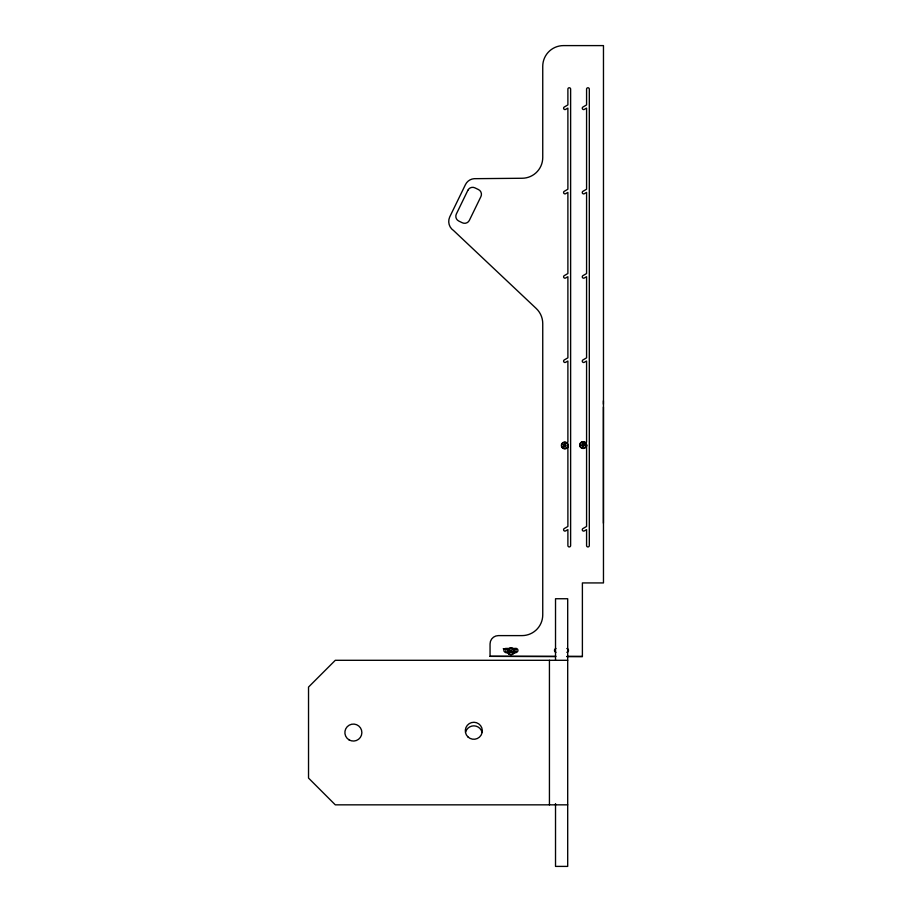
<?xml version="1.0" encoding="UTF-8"?>
<svg xmlns="http://www.w3.org/2000/svg" width="912" height="912" viewBox="0 0 912 912"><rect width="100%" height="100%" fill="white"/><g stroke="black" fill="none" stroke-linecap="round" stroke-linejoin="round"><path stroke-width="1.37" d="M603.402 523.192L603.402 407.026M603.402 404.21L603.402 400.801M584.17 445.181C581.97 448.43 581.765 441.818 584.159 444.919M511.564 652.354L512.168 651.316L511.564 650.267L510.367 650.267L509.762 651.316L510.367 652.354M564.277 444.235L567.891 442.149L567.891 361.004L565.645 362.303A1.368 1.368 0 0 1 563.776 361.802A1.368 1.368 0 0 1 564.277 359.932L567.891 357.846L567.891 276.701L565.645 278A1.368 1.368 0 0 1 563.776 277.499A1.368 1.368 0 0 1 564.277 275.629L567.891 273.543L567.891 192.398L565.645 193.697A1.368 1.368 0 0 1 563.776 193.196A1.368 1.368 0 0 1 564.277 191.315L567.891 189.229L567.891 108.095L565.645 109.383A1.368 1.368 0 0 1 563.776 108.881A1.368 1.368 0 0 1 564.277 107.012L567.891 104.926L567.891 89.125A1.368 1.368 0 0 1 569.259 87.757A1.368 1.368 0 0 1 570.627 89.125L570.627 545.57A1.368 1.368 0 0 1 569.259 546.938A1.368 1.368 0 0 1 567.891 545.57L567.891 529.61L565.645 530.909A1.368 1.368 0 0 1 563.776 530.408A1.368 1.368 0 0 1 564.277 528.538L567.891 526.452L567.891 445.307M503.23 648.751L509.614 648.751M512.236 648.751L515.987 648.751L515.987 652.707L513.49 652.707M508.36 652.707L505.864 652.707L505.864 648.751M566.762 656.617L582.392 656.674L582.392 582.928L603.47 582.928L603.47 45.6L563.491 45.6A20.737 20.737 0 0 0 542.743 66.337L542.743 157.525A20.737 20.737 0 0 1 521.995 178.262L474.194 178.684A10.534 10.534 0 0 0 465.462 184.589L449.696 217.01A10.876 10.876 0 0 0 453.617 230.576L536.233 308.495A20.737 20.737 0 0 1 542.743 323.578L542.743 614.859A20.737 20.737 0 0 1 521.995 635.607L498.351 635.607A8.299 8.299 0 0 0 490.052 643.895L490.052 656.344L555.978 656.344M567.025 656.344L582.392 656.344M567.697 660.299L335.297 660.299L308.53 687.067L308.53 778.073L335.297 804.84L567.697 804.84M490.052 656.344L555.397 656.583M586.576 445.307L586.576 526.452L582.962 528.538A1.368 1.368 0 0 0 582.46 530.408A1.368 1.368 0 0 0 584.33 530.909L586.576 529.61L586.576 545.57A1.368 1.368 0 0 0 587.944 546.938A1.368 1.368 0 0 0 589.312 545.57L589.312 89.125A1.368 1.368 0 0 0 587.944 87.757A1.368 1.368 0 0 0 586.576 89.125L586.576 104.926L582.962 107.012A1.368 1.368 0 0 0 582.46 108.881A1.368 1.368 0 0 0 584.33 109.383L586.576 108.095L586.576 189.229L582.962 191.315A1.368 1.368 0 0 0 582.46 193.196A1.368 1.368 0 0 0 584.33 193.697L586.576 192.398L586.576 273.543L582.962 275.629A1.368 1.368 0 0 0 582.46 277.499A1.368 1.368 0 0 0 584.33 278L586.576 276.701L586.576 357.846L582.962 359.932A1.368 1.368 0 0 0 582.46 361.802A1.368 1.368 0 0 0 584.33 362.303L586.576 361.004L586.576 442.149L582.962 444.235A1.368 1.368 0 0 0 582.677 446.39M555.522 660.299L555.522 598.739L567.697 598.739L567.697 866.4L555.522 866.4L555.522 803.609M549.434 660.299L549.434 804.84M580.853 447.496A3.386 3.386 0 0 0 585.641 447.45A3.386 3.386 0 0 0 585.595 442.662A3.5 3.5 0 0 0 580.682 442.673A3.386 3.386 0 0 0 580.682 447.507M580.955 442.776A3.124 3.124 0 0 1 585.322 442.776M580.955 442.936A3.01 3.01 0 0 0 580.955 447.233A3.124 3.124 0 0 0 585.322 447.233A3.01 3.01 0 0 0 585.322 442.936M567.287 443.027A3.386 3.386 0 0 1 567.287 447.86A3.5 3.5 0 0 1 562.385 447.86A3.386 3.386 0 0 1 562.328 443.072A3.386 3.386 0 0 1 567.116 443.027M584.9 442.502A3.386 3.386 0 0 1 586.142 447.154M585.322 443.289A3.01 3.01 0 0 1 585.812 446.971M508.679 653.733A3.386 3.386 0 0 1 508.645 648.922A3.386 3.386 0 0 1 513.456 648.922A3.386 3.386 0 0 1 513.422 653.733A3.5 3.5 0 0 1 508.508 653.722M508.782 653.459A3.124 3.124 0 0 0 513.148 653.459A3.01 3.01 0 0 0 513.148 649.162A3.124 3.124 0 0 0 508.782 649.162M508.93 653.459A3.01 3.01 0 0 1 508.93 649.162M465.633 732.028A8.493 8.493 0 0 1 482.049 732.279M555.944 652.331A1.972 1.972 0 0 1 555.944 648.512M566.831 648.523A1.904 1.904 0 0 1 566.831 652.308M565.645 446.606A1.368 1.368 0 0 1 563.878 444.589M510.002 650.951C510.868 654.998 513.319 648.478 510.002 650.951M563.867 445.079C564.733 449.137 567.196 442.616 563.867 445.079M467.879 190.277L456.342 214.012A5.267 5.267 0 0 0 458.77 221.046L462.327 222.779A5.267 5.267 0 0 0 469.372 220.339L480.909 196.616A5.267 5.267 0 0 0 478.469 189.571L474.913 187.849A5.267 5.267 0 0 0 467.879 190.277M564.232 444.406L563.627 445.444L564.232 446.492L565.44 446.492L566.033 445.444L565.44 444.406L564.232 444.406M582.54 444.041L581.936 445.079L582.54 446.128L583.737 446.128L584.341 445.079L583.737 444.041L582.54 444.041M515.987 648.443L505.864 648.443A1.972 1.972 0 0 0 503.88 650.416A1.972 1.972 0 0 0 505.864 652.388L515.987 652.388A1.972 1.972 0 0 0 517.959 650.416A1.972 1.972 0 0 0 515.987 648.443M562.647 447.598A3.124 3.124 0 0 0 567.013 447.598A3.01 3.01 0 0 0 567.025 443.289A3.124 3.124 0 0 0 562.647 443.3A3.01 3.01 0 0 0 562.647 447.598M467.89 736.873A8.493 8.493 0 0 0 482.049 732.86A8.493 8.493 0 0 0 471.493 722.6A8.493 8.493 0 0 0 467.89 736.873M349.022 739.86A8.493 8.493 0 0 0 361.87 732.689A8.493 8.493 0 0 0 349.239 725.143A8.493 8.493 0 0 0 349.022 739.86"/></g></svg>
